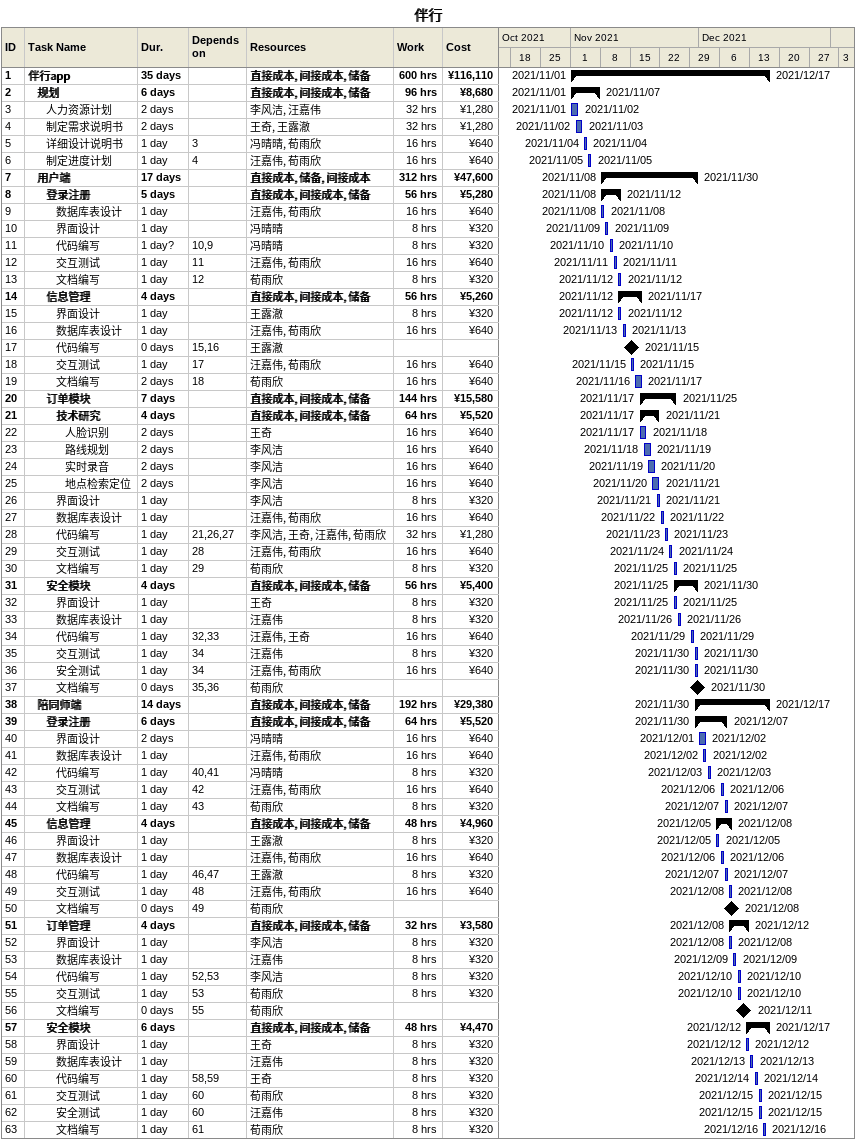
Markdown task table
伴行

| ID | Level | Task | Duration | Start | Finish | Predecessors | Resources | Work (h) | Cost (¥) |
|---|---|---|---|---|---|---|---|---|---|
| 1 | 1 | **伴行app** | 35d | 2021-11-01 | 2021-12-17 |  | 直接成本, 间接成本, 储备 | 600 | 116110 |
| 2 | 2 | **规划** | 6d | 2021-11-01 | 2021-11-07 |  | 直接成本, 间接成本, 储备 | 96 | 8680 |
| 3 | 3 | 人力资源计划 | 2d | 2021-11-01 | 2021-11-02 |  | 李风洁, 汪嘉伟 | 32 | 1280 |
| 4 | 3 | 制定需求说明书 | 2d | 2021-11-02 | 2021-11-03 |  | 王奇, 王露澈 | 32 | 1280 |
| 5 | 3 | 详细设计说明书 | 1d | 2021-11-04 | 2021-11-04 | 3 | 冯晴晴, 荀雨欣 | 16 | 640 |
| 6 | 3 | 制定进度计划 | 1d | 2021-11-05 | 2021-11-05 | 4 | 汪嘉伟, 荀雨欣 | 16 | 640 |
| 7 | 2 | **用户端** | 17d | 2021-11-08 | 2021-11-30 |  | 直接成本, 储备, 间接成本 | 312 | 47600 |
| 8 | 3 | **登录注册** | 5d | 2021-11-08 | 2021-11-12 |  | 直接成本, 间接成本, 储备 | 56 | 5280 |
| 9 | 4 | 数据库表设计 | 1d | 2021-11-08 | 2021-11-08 |  | 汪嘉伟, 荀雨欣 | 16 | 640 |
| 10 | 4 | 界面设计 | 1d | 2021-11-09 | 2021-11-09 |  | 冯晴晴 | 8 | 320 |
| 11 | 4 | 代码编写 | 1d? | 2021-11-10 | 2021-11-10 | 10, 9 | 冯晴晴 | 8 | 320 |
| 12 | 4 | 交互测试 | 1d | 2021-11-11 | 2021-11-11 | 11 | 汪嘉伟, 荀雨欣 | 16 | 640 |
| 13 | 4 | 文档编写 | 1d | 2021-11-12 | 2021-11-12 | 12 | 荀雨欣 | 8 | 320 |
| 14 | 3 | **信息管理** | 4d | 2021-11-12 | 2021-11-17 |  | 直接成本, 间接成本, 储备 | 56 | 5260 |
| 15 | 4 | 界面设计 | 1d | 2021-11-12 | 2021-11-12 |  | 王露澈 | 8 | 320 |
| 16 | 4 | 数据库表设计 | 1d | 2021-11-13 | 2021-11-13 |  | 汪嘉伟, 荀雨欣 | 16 | 640 |
| 17 | 4 | 代码编写 | 0d | 2021-11-15 | 2021-11-15 | 15, 16 | 王露澈 |  |  |
| 18 | 4 | 交互测试 | 1d | 2021-11-15 | 2021-11-15 | 17 | 汪嘉伟, 荀雨欣 | 16 | 640 |
| 19 | 4 | 文档编写 | 2d | 2021-11-16 | 2021-11-17 | 18 | 荀雨欣 | 16 | 640 |
| 20 | 3 | **订单模块** | 7d | 2021-11-17 | 2021-11-25 |  | 直接成本, 间接成本, 储备 | 144 | 15580 |
| 21 | 4 | **技术研究** | 4d | 2021-11-17 | 2021-11-21 |  | 直接成本, 间接成本, 储备 | 64 | 5520 |
| 22 | 5 | 人脸识别 | 2d | 2021-11-17 | 2021-11-18 |  | 王奇 | 16 | 640 |
| 23 | 5 | 路线规划 | 2d | 2021-11-18 | 2021-11-19 |  | 李风洁 | 16 | 640 |
| 24 | 5 | 实时录音 | 2d | 2021-11-19 | 2021-11-20 |  | 李风洁 | 16 | 640 |
| 25 | 5 | 地点检索定位 | 2d | 2021-11-20 | 2021-11-21 |  | 李风洁 | 16 | 640 |
| 26 | 4 | 界面设计 | 1d | 2021-11-21 | 2021-11-21 |  | 李风洁 | 8 | 320 |
| 27 | 4 | 数据库表设计 | 1d | 2021-11-22 | 2021-11-22 |  | 汪嘉伟, 荀雨欣 | 16 | 640 |
| 28 | 4 | 代码编写 | 1d | 2021-11-23 | 2021-11-23 | 21, 26, 27 | 李风洁, 王奇, 汪嘉伟, 荀雨欣 | 32 | 1280 |
| 29 | 4 | 交互测试 | 1d | 2021-11-24 | 2021-11-24 | 28 | 汪嘉伟, 荀雨欣 | 16 | 640 |
| 30 | 4 | 文档编写 | 1d | 2021-11-25 | 2021-11-25 | 29 | 荀雨欣 | 8 | 320 |
| 31 | 3 | **安全模块** | 4d | 2021-11-25 | 2021-11-30 |  | 直接成本, 间接成本, 储备 | 56 | 5400 |
| 32 | 4 | 界面设计 | 1d | 2021-11-25 | 2021-11-25 |  | 王奇 | 8 | 320 |
| 33 | 4 | 数据库表设计 | 1d | 2021-11-26 | 2021-11-26 |  | 汪嘉伟 | 8 | 320 |
| 34 | 4 | 代码编写 | 1d | 2021-11-29 | 2021-11-29 | 32, 33 | 汪嘉伟, 王奇 | 16 | 640 |
| 35 | 4 | 交互测试 | 1d | 2021-11-30 | 2021-11-30 | 34 | 汪嘉伟 | 8 | 320 |
| 36 | 4 | 安全测试 | 1d | 2021-11-30 | 2021-11-30 | 34 | 汪嘉伟, 荀雨欣 | 16 | 640 |
| 37 | 4 | 文档编写 | 0d | 2021-11-30 | 2021-11-30 | 35, 36 | 荀雨欣 |  |  |
| 38 | 2 | **陪同师端** | 14d | 2021-11-30 | 2021-12-17 |  | 直接成本, 间接成本, 储备 | 192 | 29380 |
| 39 | 3 | **登录注册** | 6d | 2021-11-30 | 2021-12-07 |  | 直接成本, 间接成本, 储备 | 64 | 5520 |
| 40 | 4 | 界面设计 | 2d | 2021-12-01 | 2021-12-02 |  | 冯晴晴 | 16 | 640 |
| 41 | 4 | 数据库表设计 | 1d | 2021-12-02 | 2021-12-02 |  | 汪嘉伟, 荀雨欣 | 16 | 640 |
| 42 | 4 | 代码编写 | 1d | 2021-12-03 | 2021-12-03 | 40, 41 | 冯晴晴 | 8 | 320 |
| 43 | 4 | 交互测试 | 1d | 2021-12-06 | 2021-12-06 | 42 | 汪嘉伟, 荀雨欣 | 16 | 640 |
| 44 | 4 | 文档编写 | 1d | 2021-12-07 | 2021-12-07 | 43 | 荀雨欣 | 8 | 320 |
| 45 | 3 | **信息管理** | 4d | 2021-12-05 | 2021-12-08 |  | 直接成本, 间接成本, 储备 | 48 | 4960 |
| 46 | 4 | 界面设计 | 1d | 2021-12-05 | 2021-12-05 |  | 王露澈 | 8 | 320 |
| 47 | 4 | 数据库表设计 | 1d | 2021-12-06 | 2021-12-06 |  | 汪嘉伟, 荀雨欣 | 16 | 640 |
| 48 | 4 | 代码编写 | 1d | 2021-12-07 | 2021-12-07 | 46, 47 | 王露澈 | 8 | 320 |
| 49 | 4 | 交互测试 | 1d | 2021-12-08 | 2021-12-08 | 48 | 汪嘉伟, 荀雨欣 | 16 | 640 |
| 50 | 4 | 文档编写 | 0d | 2021-12-08 | 2021-12-08 | 49 | 荀雨欣 |  |  |
| 51 | 3 | **订单管理** | 4d | 2021-12-08 | 2021-12-12 |  | 直接成本, 间接成本, 储备 | 32 | 3580 |
| 52 | 4 | 界面设计 | 1d | 2021-12-08 | 2021-12-08 |  | 李风洁 | 8 | 320 |
| 53 | 4 | 数据库表设计 | 1d | 2021-12-09 | 2021-12-09 |  | 汪嘉伟 | 8 | 320 |
| 54 | 4 | 代码编写 | 1d | 2021-12-10 | 2021-12-10 | 52, 53 | 李风洁 | 8 | 320 |
| 55 | 4 | 交互测试 | 1d | 2021-12-10 | 2021-12-10 | 53 | 荀雨欣 | 8 | 320 |
| 56 | 4 | 文档编写 | 0d | 2021-12-11 | 2021-12-11 | 55 | 荀雨欣 |  |  |
| 57 | 3 | **安全模块** | 6d | 2021-12-12 | 2021-12-17 |  | 直接成本, 间接成本, 储备 | 48 | 4470 |
| 58 | 4 | 界面设计 | 1d | 2021-12-12 | 2021-12-12 |  | 王奇 | 8 | 320 |
| 59 | 4 | 数据库表设计 | 1d | 2021-12-13 | 2021-12-13 |  | 汪嘉伟 | 8 | 320 |
| 60 | 4 | 代码编写 | 1d | 2021-12-14 | 2021-12-14 | 58, 59 | 王奇 | 8 | 320 |
| 61 | 4 | 交互测试 | 1d | 2021-12-15 | 2021-12-15 | 60 | 荀雨欣 | 8 | 320 |
| 62 | 4 | 安全测试 | 1d | 2021-12-15 | 2021-12-15 | 60 | 汪嘉伟 | 8 | 320 |
| 63 | 4 | 文档编写 | 1d | 2021-12-16 | 2021-12-16 | 61 | 荀雨欣 | 8 | 320 |
